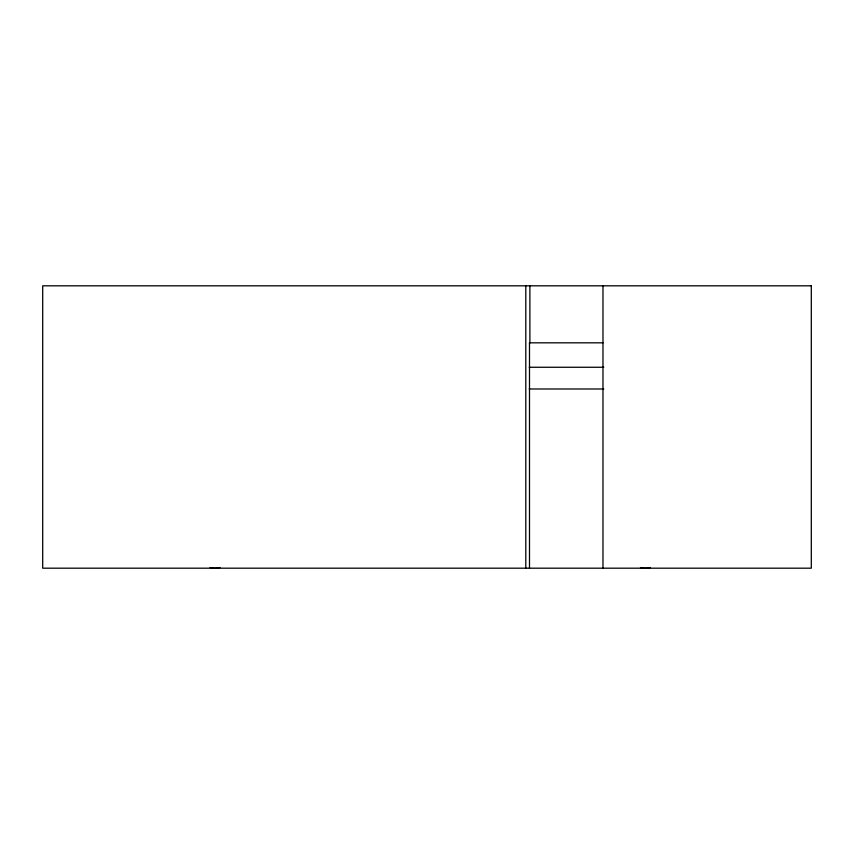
<?xml version="1.0" encoding="UTF-8"?>
<svg xmlns="http://www.w3.org/2000/svg" width="854" height="854" viewBox="0 0 854 854"><rect width="100%" height="100%" fill="white"/><g stroke="black" fill="none" stroke-linecap="round" stroke-linejoin="round"><path stroke-width="1.28" d="M529.395 342.828L602.977 342.828M529.256 367.263L603.789 367.263M529.256 388.986L603.789 388.986M602.977 285.812L602.977 568.188M529.886 285.812L529.886 342.828M529.491 342.828L529.491 568.188M525.797 285.812L525.797 568.188M650.332 567.547A19.002 19.002 0 0 1 640.5 567.547M219.969 567.547A19.002 19.002 0 0 1 210.127 567.547M811.3 285.812L42.7 285.812L42.7 568.188L811.3 568.188L811.3 285.812"/></g></svg>
